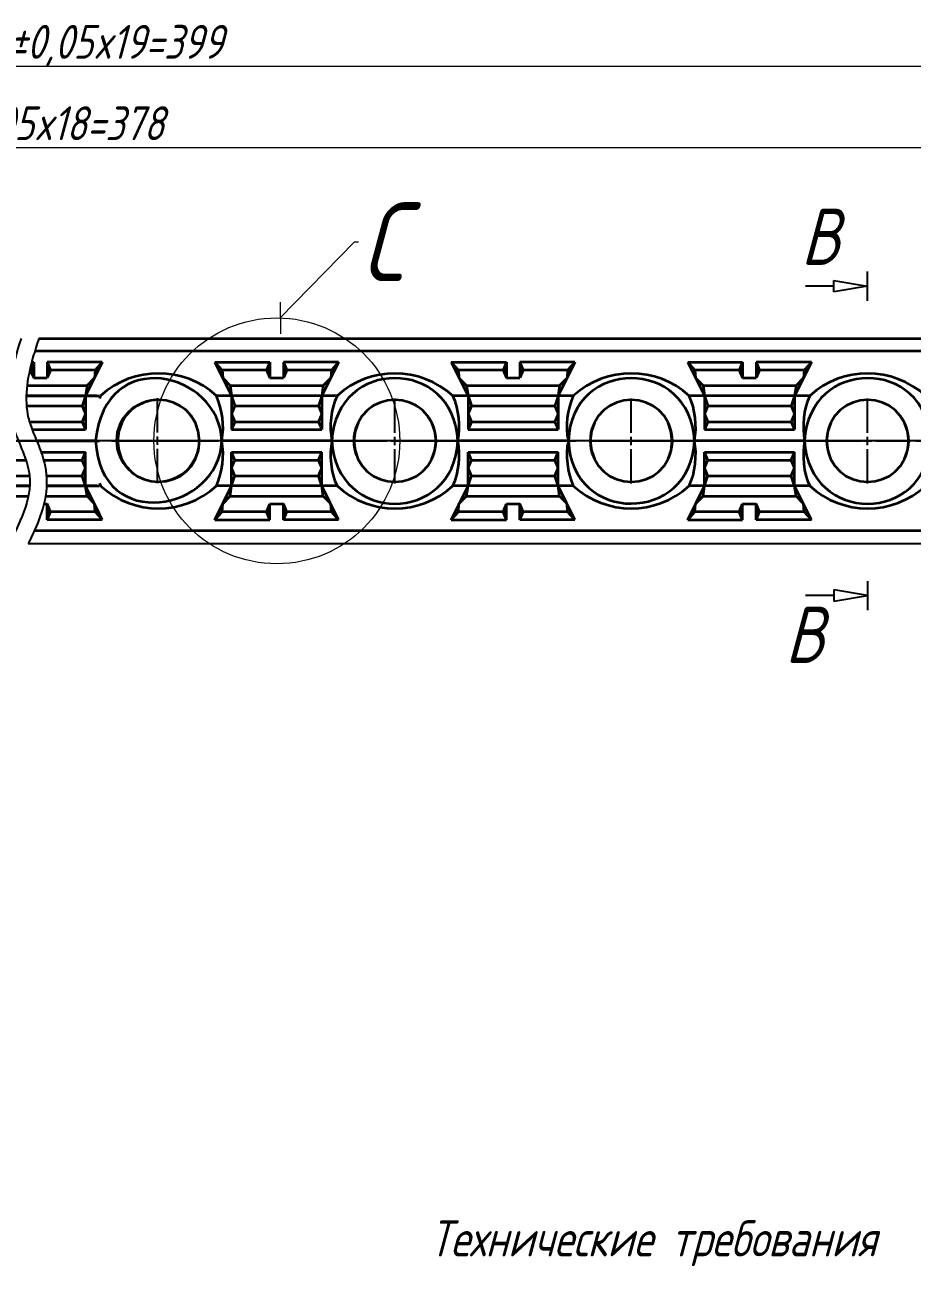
# Model space of a CAD drawing. Header units: millimetres. Extents: x 937859 to 970574, y 987894 to 996517.
# Drawn here: x 962082.8 to 962161.6, y 989622.2 to 989732.4 of the extents above; entities that cross this region are included whole.
import ezdxf

# ---------------------------------------------------------------- set-up
doc = ezdxf.new("R2010")
doc.units = ezdxf.units.MM
doc.header["$LTSCALE"] = 0.5
doc.linetypes.add('CENTER2', pattern=[28.575, 19.05, -3.175, 3.175, -3.175])
doc.layers.add('layer 1', color=7, linetype='Continuous')
doc.layers.add('Text', color=7, linetype='Continuous')
doc.styles.get("Standard").update_dxf_attribs({"font": 'GOST_A.TTF', "oblique": 15})

# ---------------------------------------------------------------- blocks, each defined once
blk = doc.blocks.new('_Oblique')
at = {"color": 0, "linetype": 'ByBlock', "lineweight": -2}
blk.add_line((-0.5, -0.5), (0.5, 0.5), dxfattribs=at)

msp = doc.modelspace()

# ---------------------------------------------------------------- linework, layer by layer
at = {"lineweight": 5}
for p, q in [((961986.308, 989728.727), (962192.57, 989728.727)), ((961991.547, 989721.497), (962176.843, 989721.497))]:
    msp.add_line(p, q, dxfattribs=at)
at = {"linetype": 'ByBlock', "lineweight": 5, "ltscale": 2.5}
msp.add_line((962112.067, 989713.133), (962112.427, 989713.133), dxfattribs=at)
for p, q in [((962157.633, 989707.897), (962157.633, 989710.482)), ((962154.633, 989709.19), (962152.117, 989709.19)), ((962154.633, 989709.69), (962157.633, 989709.19)), ((962154.633, 989708.69), (962154.633, 989709.69)), ((962157.633, 989709.19), (962154.633, 989708.69)), ((962195.482, 989695.457), (961983.659, 989695.457)), ((962083.102, 989686.356), (962089.439, 989686.356)), ((962089.439, 989686.356), (962194.37, 989686.356)), ((962157.633, 989683.005), (962157.633, 989680.42)), ((962157.633, 989683.005), (962157.633, 989680.42)), ((962154.633, 989681.713), (962152.117, 989681.713)), ((962157.633, 989681.713), (962154.633, 989682.213)), ((962154.633, 989682.213), (962154.633, 989681.213)), ((962154.633, 989681.213), (962157.633, 989681.713))]:
    msp.add_line(p, q)
at = {"linetype": 'CENTER2'}
for p, q in [((962094.596, 989696.211), (962094.596, 989699.254)), ((962115.667, 989696.184), (962115.667, 989699.228)), ((962136.655, 989696.182), (962136.655, 989699.225)), ((962157.645, 989696.184), (962157.645, 989699.228)), ((961990.476, 989695.451), (962195.609, 989695.451)), ((962090.822, 989695.48), (962093.865, 989695.48)), ((962094.596, 989691.706), (962094.596, 989694.749)), ((962095.327, 989695.48), (962098.37, 989695.48)), ((962111.893, 989695.454), (962114.936, 989695.454)), ((962115.667, 989691.679), (962115.667, 989694.723)), ((962116.398, 989695.454), (962119.441, 989695.454)), ((962132.881, 989695.451), (962135.924, 989695.451)), ((962136.655, 989691.677), (962136.655, 989694.72)), ((962137.386, 989695.451), (962140.429, 989695.451)), ((962153.871, 989695.454), (962156.914, 989695.454)), ((962157.645, 989691.679), (962157.645, 989694.723)), ((962158.376, 989695.454), (962161.419, 989695.454))]:
    msp.add_line(p, q, dxfattribs=at)
at = {"linetype": 'Continuous'}
for p, q in [((962094.596, 989695.115), (962094.596, 989695.845)), ((962115.667, 989695.088), (962115.667, 989695.819)), ((962136.655, 989695.086), (962136.655, 989695.817)), ((962157.645, 989695.088), (962157.645, 989695.819)), ((962094.231, 989695.48), (962094.961, 989695.48)), ((962115.301, 989695.454), (962116.032, 989695.454)), ((962136.29, 989695.451), (962137.021, 989695.451)), ((962157.28, 989695.454), (962158.011, 989695.454))]:
    msp.add_line(p, q, dxfattribs=at)
at = {"linetype": 'ByBlock', "lineweight": 5, "ltscale": 2.5}
msp.add_lwpolyline([(962105.481, 989706.371), (962112.067, 989713.133)], dxfattribs=at)
at = {"lineweight": 15}
msp.add_circle((962105.178, 989695.457), 10.918, dxfattribs=at)
for centre in [(962094.596, 989695.48), (962115.667, 989695.454), (962136.655, 989695.451), (962157.645, 989695.454), (962157.645, 989695.454)]:
    msp.add_circle(centre, 3.654)
for points, knots in [([(962082.47, 989704.546), (962081.603, 989701.901), (962080.722, 989697.876), (962084.14, 989692.002), (962082.565, 989688.507), (962081.405, 989686.356)], [2.289354, 2.289354, 2.289354, 2.289354, 10.2002127, 14.4299141, 21.1534209, 21.1534209, 21.1534209, 21.1534209]), ([(962084.051, 989704.546), (962083.859, 989703.98), (962083.681, 989703.423), (962083.249, 989701.903), (962083.049, 989700.965), (962082.886, 989699.184), (962082.923, 989698.345), (962083.16, 989697.321), (962083.219, 989697.112), (962083.369, 989696.666), (962083.458, 989696.432), (962083.751, 989695.696), (962083.983, 989695.166), (962084.307, 989694.28), (962084.415, 989693.957), (962084.602, 989693.242), (962084.676, 989692.84), (962084.747, 989692.05), (962084.747, 989691.659), (962084.648, 989690.289), (962084.393, 989689.351), (962083.781, 989687.733), (962083.451, 989687.036), (962083.102, 989686.356)], [1.8089204, 1.8089204, 1.8089204, 1.8089204, 3.5477404, 3.5477404, 6.6452617, 6.6452617, 9.742783, 9.742783, 10.5644419, 10.5644419, 11.3861008, 11.3861008, 13.04157, 13.04157, 13.9305329, 13.9305329, 14.9109409, 14.9109409, 15.8913489, 15.8913489, 18.4085408, 18.4085408, 20.4379358, 20.4379358, 20.4379358, 20.4379358])]:
    msp.add_open_spline(points, degree=3, knots=knots)
at = {"layer": 'layer 1', "lineweight": 35}
for points in [[(962084.051, 989704.546), (962087.462, 989704.546), (962089.439, 989704.546), (962089.439, 989704.546)], [(962089.439, 989704.546), (962089.439, 989704.546), (962194.37, 989704.546), (962194.37, 989704.546)], [(962083.588, 989702.442), (962083.588, 989702.442), (962083.287, 989701.748), (962083.287, 989701.748)], [(962083.407, 989702.442), (962083.522, 989702.442), (962083.588, 989702.442), (962083.588, 989702.442)], [(962083.588, 989702.442), (962083.588, 989702.442), (962083.588, 989701.054), (962083.588, 989701.054)], [(962089.439, 989703.436), (962089.439, 989703.436), (962087.323, 989703.436), (962083.691, 989703.436)], [(962089.439, 989703.436), (962089.439, 989703.436), (962087.323, 989703.436), (962083.691, 989703.436)], [(962089.439, 989702.442), (962089.439, 989702.442), (962084.79, 989702.442), (962084.79, 989702.442)], [(962084.79, 989702.442), (962084.79, 989702.442), (962084.79, 989701.054), (962084.79, 989701.054)], [(962084.79, 989702.442), (962084.79, 989702.442), (962085.091, 989701.748), (962085.091, 989701.748)], [(962194.37, 989703.436), (962194.37, 989703.436), (962089.439, 989703.436), (962089.439, 989703.436)], [(962194.37, 989703.436), (962194.37, 989703.436), (962089.439, 989703.436), (962089.439, 989703.436)], [(962089.67, 989702.442), (962089.67, 989702.442), (962089.439, 989702.442), (962089.439, 989702.442)], [(962089.67, 989702.442), (962089.67, 989702.442), (962089.439, 989702.187), (962089.439, 989702.187)], [(962089.67, 989702.442), (962089.67, 989702.442), (962089.439, 989701.956), (962089.439, 989701.956)], [(962099.685, 989702.442), (962099.685, 989702.442), (962104.565, 989702.442), (962104.565, 989702.442)], [(962099.685, 989702.442), (962099.685, 989702.442), (962100.332, 989701.748), (962100.332, 989701.748)], [(962099.685, 989702.442), (962099.685, 989702.442), (962101.165, 989699.458), (962101.165, 989699.458)], [(962104.565, 989702.442), (962104.565, 989702.442), (962104.264, 989701.748), (962104.264, 989701.748)], [(962104.565, 989702.442), (962104.565, 989702.442), (962104.565, 989701.054), (962104.565, 989701.054)], [(962110.67, 989702.442), (962110.67, 989702.442), (962105.767, 989702.442), (962105.767, 989702.442)], [(962105.767, 989702.442), (962105.767, 989702.442), (962105.767, 989701.054), (962105.767, 989701.054)], [(962105.767, 989702.442), (962105.767, 989702.442), (962106.068, 989701.748), (962106.068, 989701.748)], [(962110.67, 989702.442), (962110.67, 989702.442), (962109.167, 989699.458), (962109.167, 989699.458)], [(962110.67, 989702.442), (962110.67, 989702.442), (962110.023, 989701.748), (962110.023, 989701.748)], [(962121.263, 989695.457), (962120.888, 989702.89), (962110.447, 989702.883), (962110.069, 989695.457)], [(962120.662, 989702.442), (962120.662, 989702.442), (962125.565, 989702.442), (962125.565, 989702.442)], [(962120.662, 989702.442), (962120.662, 989702.442), (962121.309, 989701.748), (962121.309, 989701.748)], [(962120.662, 989702.442), (962120.662, 989702.442), (962122.165, 989699.458), (962122.165, 989699.458)], [(962125.565, 989702.442), (962125.565, 989702.442), (962125.264, 989701.748), (962125.264, 989701.748)], [(962125.565, 989702.442), (962125.565, 989702.442), (962125.565, 989701.054), (962125.565, 989701.054)], [(962131.647, 989702.442), (962131.647, 989702.442), (962126.767, 989702.442), (962126.767, 989702.442)], [(962126.767, 989702.442), (962126.767, 989702.442), (962126.767, 989701.054), (962126.767, 989701.054)], [(962126.767, 989702.442), (962126.767, 989702.442), (962127.068, 989701.748), (962127.068, 989701.748)], [(962131.647, 989702.442), (962131.647, 989702.442), (962130.167, 989699.458), (962130.167, 989699.458)], [(962131.647, 989702.442), (962131.647, 989702.442), (962131, 989701.748), (962131, 989701.748)], [(962142.263, 989695.457), (962141.916, 989702.876), (962131.375, 989702.886), (962131.069, 989695.457)], [(962141.662, 989702.442), (962141.662, 989702.442), (962146.542, 989702.442), (962146.542, 989702.442)], [(962141.662, 989702.442), (962141.662, 989702.442), (962142.309, 989701.748), (962142.309, 989701.748)], [(962141.662, 989702.442), (962141.662, 989702.442), (962143.142, 989699.458), (962143.142, 989699.458)], [(962146.542, 989702.442), (962146.542, 989702.442), (962146.241, 989701.748), (962146.241, 989701.748)], [(962146.542, 989702.442), (962146.542, 989702.442), (962146.542, 989701.054), (962146.542, 989701.054)], [(962152.647, 989702.442), (962152.647, 989702.442), (962147.744, 989702.442), (962147.744, 989702.442)], [(962147.744, 989702.442), (962147.744, 989702.442), (962147.744, 989701.054), (962147.744, 989701.054)], [(962147.744, 989702.442), (962147.744, 989702.442), (962148.045, 989701.748), (962148.045, 989701.748)], [(962152.647, 989702.442), (962152.647, 989702.442), (962151.144, 989699.458), (962151.144, 989699.458)], [(962152.647, 989702.442), (962152.647, 989702.442), (962152, 989701.748), (962152, 989701.748)], [(962163.24, 989695.457), (962162.877, 989702.896), (962152.414, 989702.876), (962152.046, 989695.457)], [(962083.588, 989701.748), (962083.588, 989701.748), (962083.456, 989701.748), (962083.238, 989701.748)], [(962083.287, 989701.748), (962083.287, 989701.748), (962083.588, 989701.054), (962083.588, 989701.054)], [(962089.046, 989701.748), (962089.046, 989701.748), (962084.79, 989701.748), (962084.79, 989701.748)], [(962085.091, 989701.748), (962085.091, 989701.748), (962084.79, 989701.054), (962084.79, 989701.054)], [(962089.439, 989701.956), (962089.439, 989701.956), (962088.19, 989699.458), (962088.19, 989699.458)], [(962089.046, 989701.748), (962089.046, 989701.748), (962089, 989701.054), (962089, 989701.054)], [(962089.439, 989702.187), (962089.439, 989702.187), (962089.046, 989701.748), (962089.046, 989701.748)], [(962099.823, 989699.458), (962096.898, 989702.113), (962092.456, 989702.113), (962089.531, 989699.458)], [(962100.332, 989701.748), (962100.332, 989701.748), (962100.378, 989701.054), (962100.378, 989701.054)], [(962104.565, 989701.748), (962104.565, 989701.748), (962100.332, 989701.748), (962100.332, 989701.748)], [(962104.264, 989701.748), (962104.264, 989701.748), (962104.565, 989701.054), (962104.565, 989701.054)], [(962110.023, 989701.748), (962110.023, 989701.748), (962105.767, 989701.748), (962105.767, 989701.748)], [(962106.068, 989701.748), (962106.068, 989701.748), (962105.767, 989701.054), (962105.767, 989701.054)], [(962110.023, 989701.748), (962110.023, 989701.748), (962109.977, 989701.054), (962109.977, 989701.054)], [(962120.823, 989699.458), (962117.897, 989702.096), (962113.445, 989702.126), (962110.532, 989699.458)], [(962121.309, 989701.748), (962121.309, 989701.748), (962121.355, 989701.054), (962121.355, 989701.054)], [(962125.565, 989701.748), (962125.565, 989701.748), (962121.309, 989701.748), (962121.309, 989701.748)], [(962125.264, 989701.748), (962125.264, 989701.748), (962125.565, 989701.054), (962125.565, 989701.054)], [(962131, 989701.748), (962131, 989701.748), (962126.767, 989701.748), (962126.767, 989701.748)], [(962127.068, 989701.748), (962127.068, 989701.748), (962126.767, 989701.054), (962126.767, 989701.054)], [(962131, 989701.748), (962131, 989701.748), (962130.953, 989701.054), (962130.953, 989701.054)], [(962141.8, 989699.458), (962138.875, 989702.113), (962134.433, 989702.113), (962131.508, 989699.458)], [(962142.309, 989701.748), (962142.309, 989701.748), (962142.355, 989701.054), (962142.355, 989701.054)], [(962146.542, 989701.748), (962146.542, 989701.748), (962142.309, 989701.748), (962142.309, 989701.748)], [(962146.241, 989701.748), (962146.241, 989701.748), (962146.542, 989701.054), (962146.542, 989701.054)], [(962152, 989701.748), (962152, 989701.748), (962147.744, 989701.748), (962147.744, 989701.748)], [(962148.045, 989701.748), (962148.045, 989701.748), (962147.744, 989701.054), (962147.744, 989701.054)], [(962152, 989701.748), (962152, 989701.748), (962151.953, 989701.054), (962151.953, 989701.054)], [(962162.8, 989699.458), (962159.874, 989702.096), (962155.422, 989702.126), (962152.509, 989699.458)], [(962082.997, 989700.36), (962085.372, 989700.36), (962088.329, 989700.36), (962088.329, 989700.36)], [(962083.588, 989701.054), (962083.588, 989701.054), (962084.79, 989701.054), (962084.79, 989701.054)], [(962088.329, 989700.36), (962088.329, 989700.36), (962088.19, 989699.458), (962088.19, 989699.458)], [(962089, 989701.054), (962089, 989701.054), (962088.329, 989700.36), (962088.329, 989700.36)], [(962098.32, 989695.457), (962098.092, 989700.289), (962091.275, 989700.303), (962091.035, 989695.457)], [(962100.378, 989701.054), (962100.378, 989701.054), (962101.049, 989700.36), (962101.049, 989700.36)], [(962101.049, 989700.36), (962101.049, 989700.36), (962109.306, 989700.36), (962109.306, 989700.36)], [(962101.049, 989700.36), (962101.049, 989700.36), (962101.165, 989699.458), (962101.165, 989699.458)], [(962104.565, 989701.054), (962104.565, 989701.054), (962105.767, 989701.054), (962105.767, 989701.054)], [(962109.306, 989700.36), (962109.306, 989700.36), (962109.167, 989699.458), (962109.167, 989699.458)], [(962109.977, 989701.054), (962109.977, 989701.054), (962109.306, 989700.36), (962109.306, 989700.36)], [(962119.32, 989695.457), (962119.05, 989700.308), (962112.282, 989700.308), (962112.012, 989695.457)], [(962121.355, 989701.054), (962121.355, 989701.054), (962122.026, 989700.36), (962122.026, 989700.36)], [(962122.026, 989700.36), (962122.026, 989700.36), (962130.283, 989700.36), (962130.283, 989700.36)], [(962122.026, 989700.36), (962122.026, 989700.36), (962122.165, 989699.458), (962122.165, 989699.458)], [(962125.565, 989701.054), (962125.565, 989701.054), (962126.767, 989701.054), (962126.767, 989701.054)], [(962130.283, 989700.36), (962130.283, 989700.36), (962130.167, 989699.458), (962130.167, 989699.458)], [(962130.953, 989701.054), (962130.953, 989701.054), (962130.283, 989700.36), (962130.283, 989700.36)], [(962140.297, 989695.457), (962140.069, 989700.289), (962133.252, 989700.303), (962133.012, 989695.457)], [(962142.355, 989701.054), (962142.355, 989701.054), (962143.026, 989700.36), (962143.026, 989700.36)], [(962143.026, 989700.36), (962143.026, 989700.36), (962151.283, 989700.36), (962151.283, 989700.36)], [(962143.026, 989700.36), (962143.026, 989700.36), (962143.142, 989699.458), (962143.142, 989699.458)], [(962146.542, 989701.054), (962146.542, 989701.054), (962147.744, 989701.054), (962147.744, 989701.054)], [(962151.283, 989700.36), (962151.283, 989700.36), (962151.144, 989699.458), (962151.144, 989699.458)], [(962151.953, 989701.054), (962151.953, 989701.054), (962151.283, 989700.36), (962151.283, 989700.36)], [(962161.297, 989695.457), (962161.022, 989700.314), (962154.267, 989700.303), (962153.989, 989695.457)], [(962089.185, 989699.458), (962089.185, 989699.458), (962085.768, 989699.458), (962082.93, 989699.458)], [(962082.93, 989699.458), (962085.913, 989699.458), (962089.439, 989699.458), (962089.439, 989699.458)], [(962088.19, 989699.458), (962088.19, 989699.458), (962087.89, 989698.556), (962087.89, 989698.556)], [(962088.19, 989699.458), (962088.19, 989699.458), (962088.19, 989696.452), (962088.19, 989696.452)], [(962089.531, 989699.458), (962089.531, 989699.458), (962089.439, 989699.204), (962089.439, 989699.204)], [(962110.532, 989699.458), (962110.532, 989699.458), (962099.823, 989699.458), (962099.823, 989699.458)], [(962100.286, 989695.457), (962100.549, 989696.89), (962100.362, 989698.116), (962099.823, 989699.458)], [(962110.162, 989699.458), (962110.162, 989699.458), (962100.17, 989699.458), (962100.17, 989699.458)], [(962101.165, 989699.458), (962101.165, 989699.458), (962101.165, 989696.452), (962101.165, 989696.452)], [(962101.165, 989699.458), (962101.165, 989699.458), (962101.465, 989698.556), (962101.465, 989698.556)], [(962109.167, 989699.458), (962109.167, 989699.458), (962108.866, 989698.556), (962108.866, 989698.556)], [(962109.167, 989699.458), (962109.167, 989699.458), (962109.167, 989696.452), (962109.167, 989696.452)], [(962110.532, 989699.458), (962109.952, 989698.221), (962109.829, 989696.793), (962110.069, 989695.457)], [(962131.508, 989699.458), (962131.508, 989699.458), (962120.823, 989699.458), (962120.823, 989699.458)], [(962121.263, 989695.457), (962121.513, 989696.797), (962121.358, 989698.205), (962120.823, 989699.458)], [(962131.162, 989699.458), (962131.162, 989699.458), (962121.17, 989699.458), (962121.17, 989699.458)], [(962122.165, 989699.458), (962122.165, 989699.458), (962122.165, 989696.452), (962122.165, 989696.452)], [(962122.165, 989699.458), (962122.165, 989699.458), (962122.466, 989698.556), (962122.466, 989698.556)], [(962130.167, 989699.458), (962130.167, 989699.458), (962129.866, 989698.556), (962129.866, 989698.556)], [(962130.167, 989699.458), (962130.167, 989699.458), (962130.167, 989696.452), (962130.167, 989696.452)], [(962131.508, 989699.458), (962130.993, 989698.189), (962130.751, 989696.809), (962131.069, 989695.457)], [(962152.509, 989699.458), (962152.509, 989699.458), (962141.8, 989699.458), (962141.8, 989699.458)], [(962142.263, 989695.457), (962142.519, 989696.724), (962142.342, 989698.286), (962141.8, 989699.458)], [(962152.138, 989699.458), (962152.138, 989699.458), (962142.147, 989699.458), (962142.147, 989699.458)], [(962143.142, 989699.458), (962143.142, 989699.458), (962143.142, 989696.452), (962143.142, 989696.452)], [(962143.142, 989699.458), (962143.142, 989699.458), (962143.442, 989698.556), (962143.442, 989698.556)], [(962151.144, 989699.458), (962151.144, 989699.458), (962150.843, 989698.556), (962150.843, 989698.556)], [(962151.144, 989699.458), (962151.144, 989699.458), (962151.144, 989696.452), (962151.144, 989696.452)], [(962152.509, 989699.458), (962151.929, 989698.221), (962151.806, 989696.793), (962152.046, 989695.457)], [(962082.953, 989698.556), (962085.106, 989698.556), (962087.89, 989698.556), (962087.89, 989698.556)], [(962087.89, 989698.556), (962087.89, 989698.556), (962088.19, 989697.862), (962088.19, 989697.862)], [(962101.465, 989698.556), (962101.465, 989698.556), (962101.165, 989697.862), (962101.165, 989697.862)], [(962101.465, 989698.556), (962101.465, 989698.556), (962108.866, 989698.556), (962108.866, 989698.556)], [(962108.866, 989698.556), (962108.866, 989698.556), (962109.167, 989697.862), (962109.167, 989697.862)], [(962122.466, 989698.556), (962122.466, 989698.556), (962122.165, 989697.862), (962122.165, 989697.862)], [(962122.466, 989698.556), (962122.466, 989698.556), (962129.866, 989698.556), (962129.866, 989698.556)], [(962129.866, 989698.556), (962129.866, 989698.556), (962130.167, 989697.862), (962130.167, 989697.862)], [(962143.442, 989698.556), (962143.442, 989698.556), (962143.142, 989697.862), (962143.142, 989697.862)], [(962143.442, 989698.556), (962143.442, 989698.556), (962150.843, 989698.556), (962150.843, 989698.556)], [(962150.843, 989698.556), (962150.843, 989698.556), (962151.144, 989697.862), (962151.144, 989697.862)], [(962083.213, 989697.145), (962085.323, 989697.145), (962087.89, 989697.145), (962087.89, 989697.145)], [(962088.19, 989697.862), (962088.19, 989697.862), (962087.89, 989697.145), (962087.89, 989697.145)], [(962087.89, 989697.145), (962087.89, 989697.145), (962088.19, 989696.452), (962088.19, 989696.452)], [(962101.165, 989697.862), (962101.165, 989697.862), (962101.465, 989697.145), (962101.465, 989697.145)], [(962101.465, 989697.145), (962101.465, 989697.145), (962101.165, 989696.452), (962101.165, 989696.452)], [(962101.465, 989697.145), (962101.465, 989697.145), (962108.866, 989697.145), (962108.866, 989697.145)], [(962109.167, 989697.862), (962109.167, 989697.862), (962108.866, 989697.145), (962108.866, 989697.145)], [(962108.866, 989697.145), (962108.866, 989697.145), (962109.167, 989696.452), (962109.167, 989696.452)], [(962122.165, 989697.862), (962122.165, 989697.862), (962122.466, 989697.145), (962122.466, 989697.145)], [(962122.466, 989697.145), (962122.466, 989697.145), (962122.165, 989696.452), (962122.165, 989696.452)], [(962122.466, 989697.145), (962122.466, 989697.145), (962129.866, 989697.145), (962129.866, 989697.145)], [(962130.167, 989697.862), (962130.167, 989697.862), (962129.866, 989697.145), (962129.866, 989697.145)], [(962129.866, 989697.145), (962129.866, 989697.145), (962130.167, 989696.452), (962130.167, 989696.452)], [(962143.142, 989697.862), (962143.142, 989697.862), (962143.442, 989697.145), (962143.442, 989697.145)], [(962143.442, 989697.145), (962143.442, 989697.145), (962143.142, 989696.452), (962143.142, 989696.452)], [(962143.442, 989697.145), (962143.442, 989697.145), (962150.843, 989697.145), (962150.843, 989697.145)], [(962151.144, 989697.862), (962151.144, 989697.862), (962150.843, 989697.145), (962150.843, 989697.145)], [(962150.843, 989697.145), (962150.843, 989697.145), (962151.144, 989696.452), (962151.144, 989696.452)], [(962083.452, 989696.452), (962085.665, 989696.452), (962088.19, 989696.452), (962088.19, 989696.452)], [(962101.165, 989696.452), (962101.165, 989696.452), (962109.167, 989696.452), (962109.167, 989696.452)], [(962122.165, 989696.452), (962122.165, 989696.452), (962130.167, 989696.452), (962130.167, 989696.452)], [(962143.142, 989696.452), (962143.142, 989696.452), (962151.144, 989696.452), (962151.144, 989696.452)], [(962089.092, 989695.457), (962089.092, 989695.457), (962086.409, 989695.457), (962083.853, 989695.457)], [(962083.853, 989695.457), (962086.547, 989695.457), (962089.439, 989695.457), (962089.439, 989695.457)], [(962089.092, 989695.457), (962089.47, 989687.19), (962100.118, 989689.202), (962100.286, 989695.457)], [(962099.823, 989691.456), (962100.363, 989692.746), (962100.547, 989694.077), (962100.286, 989695.457)], [(962110.069, 989695.457), (962110.069, 989695.457), (962100.286, 989695.457), (962100.286, 989695.457)], [(962110.069, 989695.457), (962110.069, 989695.457), (962100.286, 989695.457), (962100.286, 989695.457)], [(962110.069, 989695.457), (962109.828, 989694.213), (962109.958, 989692.598), (962110.532, 989691.456)], [(962120.823, 989691.456), (962121.366, 989692.705), (962121.508, 989694.121), (962121.263, 989695.457)], [(962131.069, 989695.457), (962131.069, 989695.457), (962121.263, 989695.457), (962121.263, 989695.457)], [(962131.069, 989695.457), (962131.069, 989695.457), (962121.263, 989695.457), (962121.263, 989695.457)], [(962131.069, 989695.457), (962130.753, 989694.157), (962130.992, 989692.675), (962131.508, 989691.456)], [(962141.8, 989691.456), (962142.341, 989692.569), (962142.518, 989694.245), (962142.263, 989695.457)], [(962152.046, 989695.457), (962152.046, 989695.457), (962142.263, 989695.457), (962142.263, 989695.457)], [(962152.046, 989695.457), (962152.046, 989695.457), (962142.263, 989695.457), (962142.263, 989695.457)], [(962152.046, 989695.457), (962151.805, 989694.213), (962151.935, 989692.598), (962152.509, 989691.456)], [(962080.489, 989693.746), (962080.489, 989693.746), (962081.567, 989693.746), (962082.901, 989693.746)], [(962084.189, 989694.463), (962086.19, 989694.463), (962088.19, 989694.463), (962088.19, 989694.463)], [(962084.469, 989693.746), (962086.222, 989693.746), (962087.89, 989693.746), (962087.89, 989693.746)], [(962087.89, 989693.746), (962087.89, 989693.746), (962088.19, 989694.463), (962088.19, 989694.463)], [(962088.19, 989693.052), (962088.19, 989693.052), (962087.89, 989693.746), (962087.89, 989693.746)], [(962088.19, 989691.456), (962088.19, 989691.456), (962088.19, 989694.463), (962088.19, 989694.463)], [(962101.165, 989691.456), (962101.165, 989691.456), (962101.165, 989694.463), (962101.165, 989694.463)], [(962101.465, 989693.746), (962101.465, 989693.746), (962101.165, 989694.463), (962101.165, 989694.463)], [(962101.165, 989694.463), (962101.165, 989694.463), (962109.167, 989694.463), (962109.167, 989694.463)], [(962101.165, 989693.052), (962101.165, 989693.052), (962101.465, 989693.746), (962101.465, 989693.746)], [(962101.465, 989693.746), (962101.465, 989693.746), (962108.866, 989693.746), (962108.866, 989693.746)], [(962108.866, 989693.746), (962108.866, 989693.746), (962109.167, 989694.463), (962109.167, 989694.463)], [(962109.167, 989693.052), (962109.167, 989693.052), (962108.866, 989693.746), (962108.866, 989693.746)], [(962109.167, 989691.456), (962109.167, 989691.456), (962109.167, 989694.463), (962109.167, 989694.463)], [(962122.165, 989691.456), (962122.165, 989691.456), (962122.165, 989694.463), (962122.165, 989694.463)], [(962122.466, 989693.746), (962122.466, 989693.746), (962122.165, 989694.463), (962122.165, 989694.463)], [(962122.165, 989694.463), (962122.165, 989694.463), (962130.167, 989694.463), (962130.167, 989694.463)], [(962122.165, 989693.052), (962122.165, 989693.052), (962122.466, 989693.746), (962122.466, 989693.746)], [(962122.466, 989693.746), (962122.466, 989693.746), (962129.866, 989693.746), (962129.866, 989693.746)], [(962129.866, 989693.746), (962129.866, 989693.746), (962130.167, 989694.463), (962130.167, 989694.463)], [(962130.167, 989693.052), (962130.167, 989693.052), (962129.866, 989693.746), (962129.866, 989693.746)], [(962130.167, 989691.456), (962130.167, 989691.456), (962130.167, 989694.463), (962130.167, 989694.463)], [(962143.142, 989691.456), (962143.142, 989691.456), (962143.142, 989694.463), (962143.142, 989694.463)], [(962143.442, 989693.746), (962143.442, 989693.746), (962143.142, 989694.463), (962143.142, 989694.463)], [(962143.142, 989694.463), (962143.142, 989694.463), (962151.144, 989694.463), (962151.144, 989694.463)], [(962143.142, 989693.052), (962143.142, 989693.052), (962143.442, 989693.746), (962143.442, 989693.746)], [(962143.442, 989693.746), (962143.442, 989693.746), (962150.843, 989693.746), (962150.843, 989693.746)], [(962150.843, 989693.746), (962150.843, 989693.746), (962151.144, 989694.463), (962151.144, 989694.463)], [(962151.144, 989693.052), (962151.144, 989693.052), (962150.843, 989693.746), (962150.843, 989693.746)], [(962151.144, 989691.456), (962151.144, 989691.456), (962151.144, 989694.463), (962151.144, 989694.463)], [(962087.89, 989692.358), (962087.89, 989692.358), (962088.19, 989693.052), (962088.19, 989693.052)], [(962101.465, 989692.358), (962101.465, 989692.358), (962101.165, 989693.052), (962101.165, 989693.052)], [(962108.866, 989692.358), (962108.866, 989692.358), (962109.167, 989693.052), (962109.167, 989693.052)], [(962122.466, 989692.358), (962122.466, 989692.358), (962122.165, 989693.052), (962122.165, 989693.052)], [(962129.866, 989692.358), (962129.866, 989692.358), (962130.167, 989693.052), (962130.167, 989693.052)], [(962143.442, 989692.358), (962143.442, 989692.358), (962143.142, 989693.052), (962143.142, 989693.052)], [(962150.843, 989692.358), (962150.843, 989692.358), (962151.144, 989693.052), (962151.144, 989693.052)], [(962078.847, 989691.456), (962078.847, 989691.456), (962080.917, 989691.456), (962083.228, 989691.456)], [(962083.228, 989691.456), (962081.089, 989691.456), (962079.193, 989691.456), (962079.193, 989691.456)], [(962080.489, 989692.358), (962080.489, 989692.358), (962081.74, 989692.358), (962083.213, 989692.358)], [(962084.719, 989692.358), (962086.377, 989692.358), (962087.89, 989692.358), (962087.89, 989692.358)], [(962089.185, 989691.456), (962089.185, 989691.456), (962087.035, 989691.456), (962084.73, 989691.456)], [(962084.73, 989691.456), (962087.169, 989691.456), (962089.439, 989691.456), (962089.439, 989691.456)], [(962088.19, 989691.456), (962088.19, 989691.456), (962087.89, 989692.358), (962087.89, 989692.358)], [(962088.329, 989690.554), (962088.329, 989690.554), (962088.19, 989691.456), (962088.19, 989691.456)], [(962089.439, 989688.958), (962089.439, 989688.958), (962088.19, 989691.456), (962088.19, 989691.456)], [(962089.439, 989691.687), (962089.439, 989691.687), (962089.531, 989691.456), (962089.531, 989691.456)], [(962089.531, 989691.456), (962092.533, 989688.781), (962096.822, 989688.781), (962099.823, 989691.456)], [(962099.685, 989688.449), (962099.685, 989688.449), (962101.165, 989691.456), (962101.165, 989691.456)], [(962110.532, 989691.456), (962110.532, 989691.456), (962099.823, 989691.456), (962099.823, 989691.456)], [(962110.162, 989691.456), (962110.162, 989691.456), (962100.17, 989691.456), (962100.17, 989691.456)], [(962101.049, 989690.554), (962101.049, 989690.554), (962101.165, 989691.456), (962101.165, 989691.456)], [(962101.165, 989691.456), (962101.165, 989691.456), (962101.465, 989692.358), (962101.465, 989692.358)], [(962101.465, 989692.358), (962101.465, 989692.358), (962108.866, 989692.358), (962108.866, 989692.358)], [(962109.167, 989691.456), (962109.167, 989691.456), (962108.866, 989692.358), (962108.866, 989692.358)], [(962109.306, 989690.554), (962109.306, 989690.554), (962109.167, 989691.456), (962109.167, 989691.456)], [(962110.67, 989688.449), (962110.67, 989688.449), (962109.167, 989691.456), (962109.167, 989691.456)], [(962110.532, 989691.456), (962113.483, 989688.771), (962117.861, 989688.802), (962120.823, 989691.456)], [(962120.662, 989688.449), (962120.662, 989688.449), (962122.165, 989691.456), (962122.165, 989691.456)], [(962131.508, 989691.456), (962131.508, 989691.456), (962120.823, 989691.456), (962120.823, 989691.456)], [(962131.162, 989691.456), (962131.162, 989691.456), (962121.17, 989691.456), (962121.17, 989691.456)], [(962122.026, 989690.554), (962122.026, 989690.554), (962122.165, 989691.456), (962122.165, 989691.456)], [(962122.165, 989691.456), (962122.165, 989691.456), (962122.466, 989692.358), (962122.466, 989692.358)], [(962122.466, 989692.358), (962122.466, 989692.358), (962129.866, 989692.358), (962129.866, 989692.358)], [(962130.167, 989691.456), (962130.167, 989691.456), (962129.866, 989692.358), (962129.866, 989692.358)], [(962130.283, 989690.554), (962130.283, 989690.554), (962130.167, 989691.456), (962130.167, 989691.456)], [(962131.647, 989688.449), (962131.647, 989688.449), (962130.167, 989691.456), (962130.167, 989691.456)], [(962131.508, 989691.456), (962134.51, 989688.781), (962138.799, 989688.781), (962141.8, 989691.456)], [(962141.662, 989688.449), (962141.662, 989688.449), (962143.142, 989691.456), (962143.142, 989691.456)], [(962152.509, 989691.456), (962152.509, 989691.456), (962141.8, 989691.456), (962141.8, 989691.456)], [(962152.138, 989691.456), (962152.138, 989691.456), (962142.147, 989691.456), (962142.147, 989691.456)], [(962143.026, 989690.554), (962143.026, 989690.554), (962143.142, 989691.456), (962143.142, 989691.456)], [(962143.142, 989691.456), (962143.142, 989691.456), (962143.442, 989692.358), (962143.442, 989692.358)], [(962143.442, 989692.358), (962143.442, 989692.358), (962150.843, 989692.358), (962150.843, 989692.358)], [(962151.144, 989691.456), (962151.144, 989691.456), (962150.843, 989692.358), (962150.843, 989692.358)], [(962151.283, 989690.554), (962151.283, 989690.554), (962151.144, 989691.456), (962151.144, 989691.456)], [(962152.647, 989688.449), (962152.647, 989688.449), (962151.144, 989691.456), (962151.144, 989691.456)], [(962152.509, 989691.456), (962155.46, 989688.771), (962159.838, 989688.802), (962162.8, 989691.456)], [(962080.072, 989690.554), (962080.072, 989690.554), (962081.467, 989690.554), (962083.11, 989690.554)], [(962084.634, 989690.554), (962086.544, 989690.554), (962088.329, 989690.554), (962088.329, 989690.554)], [(962089, 989689.86), (962089, 989689.86), (962088.329, 989690.554), (962088.329, 989690.554)], [(962100.378, 989689.86), (962100.378, 989689.86), (962101.049, 989690.554), (962101.049, 989690.554)], [(962101.049, 989690.554), (962101.049, 989690.554), (962109.306, 989690.554), (962109.306, 989690.554)], [(962109.977, 989689.86), (962109.977, 989689.86), (962109.306, 989690.554), (962109.306, 989690.554)], [(962121.355, 989689.86), (962121.355, 989689.86), (962122.026, 989690.554), (962122.026, 989690.554)], [(962122.026, 989690.554), (962122.026, 989690.554), (962130.283, 989690.554), (962130.283, 989690.554)], [(962130.953, 989689.86), (962130.953, 989689.86), (962130.283, 989690.554), (962130.283, 989690.554)], [(962142.355, 989689.86), (962142.355, 989689.86), (962143.026, 989690.554), (962143.026, 989690.554)], [(962143.026, 989690.554), (962143.026, 989690.554), (962151.283, 989690.554), (962151.283, 989690.554)], [(962151.953, 989689.86), (962151.953, 989689.86), (962151.283, 989690.554), (962151.283, 989690.554)], [(962084.494, 989689.86), (962084.664, 989689.86), (962084.79, 989689.86), (962084.79, 989689.86)], [(962084.79, 989688.449), (962084.79, 989688.449), (962084.79, 989689.86), (962084.79, 989689.86)], [(962085.091, 989689.166), (962085.091, 989689.166), (962084.79, 989689.86), (962084.79, 989689.86)], [(962089.046, 989689.166), (962089.046, 989689.166), (962084.79, 989689.166), (962084.79, 989689.166)], [(962084.79, 989688.449), (962084.79, 989688.449), (962085.091, 989689.166), (962085.091, 989689.166)], [(962089.046, 989689.166), (962089.046, 989689.166), (962089, 989689.86), (962089, 989689.86)], [(962089.439, 989688.727), (962089.439, 989688.727), (962089.046, 989689.166), (962089.046, 989689.166)], [(962099.685, 989688.449), (962099.685, 989688.449), (962100.332, 989689.166), (962100.332, 989689.166)], [(962100.332, 989689.166), (962100.332, 989689.166), (962100.378, 989689.86), (962100.378, 989689.86)], [(962104.565, 989689.166), (962104.565, 989689.166), (962100.332, 989689.166), (962100.332, 989689.166)], [(962104.264, 989689.166), (962104.264, 989689.166), (962104.565, 989689.86), (962104.565, 989689.86)], [(962104.565, 989688.449), (962104.565, 989688.449), (962104.264, 989689.166), (962104.264, 989689.166)], [(962104.565, 989689.86), (962104.565, 989689.86), (962105.767, 989689.86), (962105.767, 989689.86)], [(962104.565, 989688.449), (962104.565, 989688.449), (962104.565, 989689.86), (962104.565, 989689.86)], [(962105.767, 989688.449), (962105.767, 989688.449), (962105.767, 989689.86), (962105.767, 989689.86)], [(962106.068, 989689.166), (962106.068, 989689.166), (962105.767, 989689.86), (962105.767, 989689.86)], [(962110.023, 989689.166), (962110.023, 989689.166), (962105.767, 989689.166), (962105.767, 989689.166)], [(962105.767, 989688.449), (962105.767, 989688.449), (962106.068, 989689.166), (962106.068, 989689.166)], [(962110.023, 989689.166), (962110.023, 989689.166), (962109.977, 989689.86), (962109.977, 989689.86)], [(962110.67, 989688.449), (962110.67, 989688.449), (962110.023, 989689.166), (962110.023, 989689.166)], [(962120.662, 989688.449), (962120.662, 989688.449), (962121.309, 989689.166), (962121.309, 989689.166)], [(962121.309, 989689.166), (962121.309, 989689.166), (962121.355, 989689.86), (962121.355, 989689.86)], [(962125.565, 989689.166), (962125.565, 989689.166), (962121.309, 989689.166), (962121.309, 989689.166)], [(962125.264, 989689.166), (962125.264, 989689.166), (962125.565, 989689.86), (962125.565, 989689.86)], [(962125.565, 989688.449), (962125.565, 989688.449), (962125.264, 989689.166), (962125.264, 989689.166)], [(962125.565, 989689.86), (962125.565, 989689.86), (962126.767, 989689.86), (962126.767, 989689.86)], [(962125.565, 989688.449), (962125.565, 989688.449), (962125.565, 989689.86), (962125.565, 989689.86)], [(962126.767, 989688.449), (962126.767, 989688.449), (962126.767, 989689.86), (962126.767, 989689.86)], [(962127.068, 989689.166), (962127.068, 989689.166), (962126.767, 989689.86), (962126.767, 989689.86)], [(962131, 989689.166), (962131, 989689.166), (962126.767, 989689.166), (962126.767, 989689.166)], [(962126.767, 989688.449), (962126.767, 989688.449), (962127.068, 989689.166), (962127.068, 989689.166)], [(962131, 989689.166), (962131, 989689.166), (962130.953, 989689.86), (962130.953, 989689.86)], [(962131.647, 989688.449), (962131.647, 989688.449), (962131, 989689.166), (962131, 989689.166)], [(962141.662, 989688.449), (962141.662, 989688.449), (962142.309, 989689.166), (962142.309, 989689.166)], [(962142.309, 989689.166), (962142.309, 989689.166), (962142.355, 989689.86), (962142.355, 989689.86)], [(962146.542, 989689.166), (962146.542, 989689.166), (962142.309, 989689.166), (962142.309, 989689.166)], [(962146.241, 989689.166), (962146.241, 989689.166), (962146.542, 989689.86), (962146.542, 989689.86)], [(962146.542, 989688.449), (962146.542, 989688.449), (962146.241, 989689.166), (962146.241, 989689.166)], [(962146.542, 989689.86), (962146.542, 989689.86), (962147.744, 989689.86), (962147.744, 989689.86)], [(962146.542, 989688.449), (962146.542, 989688.449), (962146.542, 989689.86), (962146.542, 989689.86)], [(962147.744, 989688.449), (962147.744, 989688.449), (962147.744, 989689.86), (962147.744, 989689.86)], [(962148.045, 989689.166), (962148.045, 989689.166), (962147.744, 989689.86), (962147.744, 989689.86)], [(962152, 989689.166), (962152, 989689.166), (962147.744, 989689.166), (962147.744, 989689.166)], [(962147.744, 989688.449), (962147.744, 989688.449), (962148.045, 989689.166), (962148.045, 989689.166)], [(962152, 989689.166), (962152, 989689.166), (962151.953, 989689.86), (962151.953, 989689.86)], [(962152.647, 989688.449), (962152.647, 989688.449), (962152, 989689.166), (962152, 989689.166)], [(962089.439, 989688.449), (962089.439, 989688.449), (962084.79, 989688.449), (962084.79, 989688.449)], [(962089.67, 989688.449), (962089.67, 989688.449), (962089.439, 989688.958), (962089.439, 989688.958)], [(962089.67, 989688.449), (962089.67, 989688.449), (962089.439, 989688.727), (962089.439, 989688.727)], [(962089.67, 989688.449), (962089.67, 989688.449), (962089.439, 989688.449), (962089.439, 989688.449)], [(962099.685, 989688.449), (962099.685, 989688.449), (962104.565, 989688.449), (962104.565, 989688.449)], [(962110.67, 989688.449), (962110.67, 989688.449), (962105.767, 989688.449), (962105.767, 989688.449)], [(962120.662, 989688.449), (962120.662, 989688.449), (962125.565, 989688.449), (962125.565, 989688.449)], [(962131.647, 989688.449), (962131.647, 989688.449), (962126.767, 989688.449), (962126.767, 989688.449)], [(962141.662, 989688.449), (962141.662, 989688.449), (962146.542, 989688.449), (962146.542, 989688.449)], [(962152.647, 989688.449), (962152.647, 989688.449), (962147.744, 989688.449), (962147.744, 989688.449)], [(962089.439, 989687.455), (962089.439, 989687.455), (962087.301, 989687.455), (962083.636, 989687.455)], [(962089.439, 989687.455), (962089.439, 989687.455), (962087.301, 989687.455), (962083.636, 989687.455)], [(962194.37, 989687.455), (962194.37, 989687.455), (962089.439, 989687.455), (962089.439, 989687.455)], [(962194.37, 989687.455), (962194.37, 989687.455), (962089.439, 989687.455), (962089.439, 989687.455)]]:
    msp.add_open_spline(points, degree=3, dxfattribs=at)
for points in [[(962100.286, 989695.457), (962100.286, 989695.457), (962100.082, 989701.704), (962089.869, 989703.955), (962089.092, 989695.457)], [(962091.035, 989695.457), (962091.035, 989695.457), (962091.233, 989690.602), (962098.133, 989690.615), (962098.32, 989695.457)], [(962110.069, 989695.457), (962110.069, 989695.457), (962110.431, 989688.024), (962120.902, 989688.016), (962121.263, 989695.457)], [(962112.012, 989695.457), (962112.012, 989695.457), (962112.223, 989690.601), (962119.108, 989690.601), (962119.32, 989695.457)], [(962131.069, 989695.457), (962131.069, 989695.457), (962131.343, 989688.026), (962141.948, 989688.035), (962142.263, 989695.457)], [(962133.012, 989695.457), (962133.012, 989695.457), (962133.21, 989690.602), (962140.11, 989690.615), (962140.297, 989695.457)], [(962152.046, 989695.457), (962152.046, 989695.457), (962152.404, 989688.031), (962162.886, 989688.008), (962163.24, 989695.457)], [(962153.989, 989695.457), (962153.989, 989695.457), (962154.215, 989690.605), (962161.074, 989690.594), (962161.297, 989695.457)]]:
    msp.add_open_spline(points, degree=3, knots=[0.33333333, 0.33333333, 0.33333333, 0.33333333, 0.33333334, 1, 1, 1, 1], dxfattribs=at)

# ---------------------------------------------------------------- block references
at = {"lineweight": 5, "ltscale": 2.5, "xscale": 2, "yscale": 2, "zscale": 2, "rotation": 225.7558368882354}
msp.add_blockref('_Oblique', (962105.481, 989706.371), dxfattribs=at)

# ---------------------------------------------------------------- texts
at = {"oblique": 15}
for p in [(962151.713, 989711.087), (962150.317, 989675.738)]:
    msp.add_text('B', height=5, dxfattribs=at).set_placement(p)
at = {"lineweight": 5, "insert": (962089.439, 989730.542), "char_height": 3, "attachment_point": 5}
msp.add_mtext('\\A1;21%%P0,05x19=399', dxfattribs=at)
at = {"lineweight": 5, "insert": (962084.195, 989723.312), "char_height": 3, "width": 27.94048, "attachment_point": 5}
msp.add_mtext('\\A1;21%%P0,05x18=378', dxfattribs=at)
at = {"ltscale": 2.5, "insert": (962112.517, 989716.633), "char_height": 7, "attachment_point": 1}
msp.add_mtext('C', dxfattribs=at)
at = {"layer": 'Text', "oblique": 15}
for s, p in [('                      Технические требования', (962082.665, 989623.035)), (':', (962154.379, 989623.035))]:
    msp.add_text(s, height=3.2, dxfattribs=at).set_placement(p)

doc.saveas('drawing.dxf')
